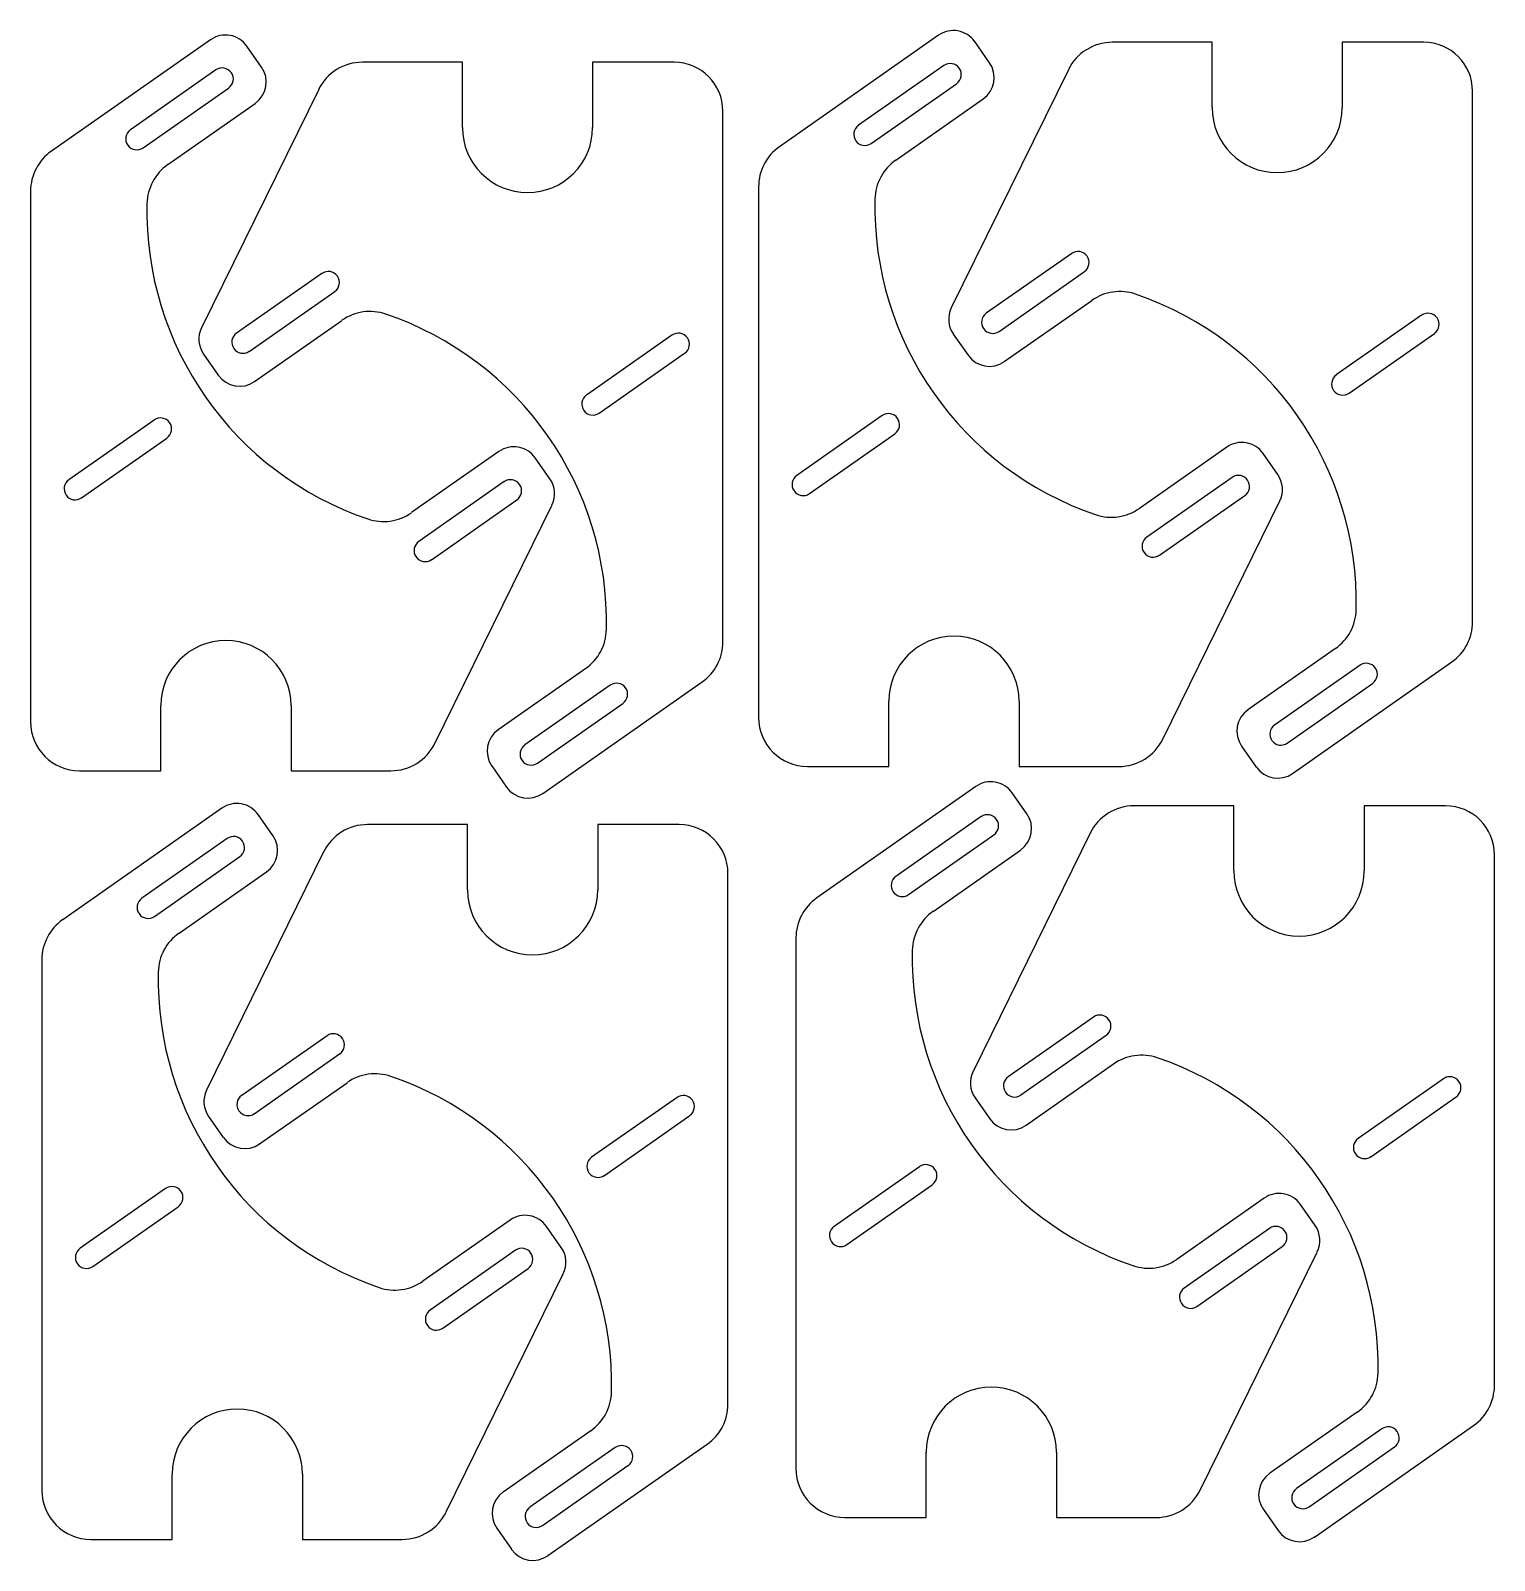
# Model space of a CAD drawing. Extents: x 0.5 to 11.7, y 2 to 13.7.
import ezdxf

# ---------------------------------------------------------------- set-up
doc = ezdxf.new("R2010")
doc.units = 0
doc.layers.get('0').update_dxf_attribs({"linetype": 'CONTINUOUS'})

msp = doc.modelspace()

# ---------------------------------------------------------------- linework, layer by layer
at = {"color": 7, "linetype": 'CONTINUOUS'}
for p, q in [((1.875, 13.67), (0.653, 12.815)), ((2.267, 13.46), (2.154, 13.621)), ((7.464, 13.704), (6.242, 12.848)), ((7.855, 13.493), (7.742, 13.655)), ((9.563, 13.65), (8.797, 13.65)), ((9.563, 13.15), (9.563, 13.65)), ((10.563, 13.65), (10.563, 13.15)), ((11.188, 13.65), (10.563, 13.65)), ((1.916, 13.438), (1.261, 12.979)), ((3.808, 13.497), (3.041, 13.497)), ((3.808, 12.997), (3.808, 13.497)), ((4.808, 13.497), (4.808, 12.997)), ((5.433, 13.497), (4.808, 13.497)), ((7.504, 13.472), (6.849, 13.013)), ((8.46, 13.44), (7.561, 11.612)), ((1.358, 12.84), (2.013, 13.299)), ((2.705, 13.287), (1.806, 11.459)), ((6.946, 12.873), (7.602, 13.332)), ((11.563, 9.201), (11.563, 13.275)), ((1.547, 12.711), (2.218, 13.181)), ((7.135, 12.745), (7.806, 13.215)), ((5.808, 9.048), (5.808, 13.122)), ((0.493, 12.507), (0.493, 8.434)), ((6.082, 12.541), (6.082, 8.467)), ((8.486, 12.029), (7.83, 11.57)), ((2.73, 11.876), (2.075, 11.417)), ((7.928, 11.431), (8.583, 11.89)), ((2.172, 11.278), (2.828, 11.737)), ((7.968, 11.199), (8.64, 11.669)), ((2.213, 11.046), (2.884, 11.516)), ((11.172, 11.555), (10.517, 11.097)), ((5.417, 11.402), (4.761, 10.943)), ((7.577, 11.409), (7.69, 11.248)), ((10.615, 10.957), (11.27, 11.416)), ((1.821, 11.256), (1.934, 11.095)), ((4.859, 10.804), (5.514, 11.263)), ((1.442, 10.751), (0.787, 10.292)), ((7.03, 10.785), (6.375, 10.326)), ((0.884, 10.153), (1.54, 10.612)), ((6.473, 10.187), (7.128, 10.646)), ((4.088, 10.51), (3.417, 10.04)), ((4.48, 10.299), (4.367, 10.461)), ((9.677, 10.543), (9.005, 10.073)), ((10.068, 10.333), (9.955, 10.494)), ((4.129, 10.278), (3.474, 9.819)), ((9.717, 10.311), (9.062, 9.852)), ((3.571, 9.679), (4.226, 10.138)), ((9.159, 9.713), (9.815, 10.172)), ((9.185, 8.302), (10.084, 10.13)), ((3.596, 8.268), (4.495, 10.096)), ((10.51, 8.997), (9.839, 8.527)), ((4.755, 8.844), (4.083, 8.374)), ((10.699, 8.869), (10.043, 8.41)), ((10.181, 8.038), (11.403, 8.894)), ((4.943, 8.716), (4.288, 8.257)), ((4.426, 7.885), (5.648, 8.741)), ((10.141, 8.271), (10.796, 8.729)), ((4.385, 8.117), (5.041, 8.576)), ((7.082, 8.092), (7.082, 8.592)), ((8.082, 8.592), (8.082, 8.092)), ((1.493, 8.059), (1.493, 8.559)), ((2.493, 8.559), (2.493, 8.059)), ((9.79, 8.249), (9.903, 8.087)), ((0.868, 8.059), (1.493, 8.059)), ((2.493, 8.059), (3.26, 8.059)), ((4.034, 8.096), (4.147, 7.934)), ((6.457, 8.092), (7.082, 8.092)), ((8.082, 8.092), (8.848, 8.092)), ((7.751, 7.939), (6.529, 7.083)), ((8.142, 7.729), (8.029, 7.89)), ((1.962, 7.772), (0.74, 6.916)), ((9.731, 7.79), (8.964, 7.79)), ((9.731, 7.29), (9.731, 7.79)), ((10.731, 7.79), (10.731, 7.29)), ((11.356, 7.79), (10.731, 7.79)), ((2.354, 7.561), (2.241, 7.723)), ((3.847, 7.646), (3.08, 7.646)), ((3.847, 7.146), (3.847, 7.646)), ((4.847, 7.646), (4.847, 7.146)), ((5.472, 7.646), (4.847, 7.646)), ((7.791, 7.707), (7.136, 7.248)), ((2.003, 7.539), (1.347, 7.081)), ((7.233, 7.109), (7.889, 7.568)), ((8.628, 7.58), (7.729, 5.752)), ((1.445, 6.941), (2.1, 7.4)), ((2.743, 7.437), (1.845, 5.608)), ((7.422, 6.98), (8.093, 7.45)), ((11.731, 3.341), (11.731, 7.415)), ((1.633, 6.813), (2.304, 7.283)), ((5.847, 3.197), (5.847, 7.271)), ((6.369, 6.776), (6.369, 2.703)), ((0.58, 6.609), (0.58, 2.535)), ((8.653, 6.169), (7.998, 5.71)), ((2.769, 6.025), (2.114, 5.566)), ((8.095, 5.571), (8.751, 6.03)), ((2.211, 5.427), (2.866, 5.886)), ((8.136, 5.339), (8.807, 5.809)), ((2.252, 5.195), (2.923, 5.665)), ((11.34, 5.695), (10.685, 5.236)), ((5.456, 5.552), (4.8, 5.093)), ((7.744, 5.549), (7.857, 5.388)), ((10.782, 5.097), (11.437, 5.556)), ((1.86, 5.405), (1.973, 5.244)), ((4.898, 4.953), (5.553, 5.412)), ((7.317, 5.02), (6.662, 4.561)), ((1.529, 4.853), (0.874, 4.394)), ((6.76, 4.422), (7.415, 4.881)), ((0.971, 4.255), (1.626, 4.713)), ((9.964, 4.779), (9.292, 4.309)), ((10.355, 4.568), (10.242, 4.729)), ((4.175, 4.611), (3.504, 4.141)), ((4.567, 4.401), (4.454, 4.562)), ((10.004, 4.546), (9.349, 4.088)), ((4.216, 4.379), (3.56, 3.92)), ((9.446, 3.948), (10.102, 4.407)), ((9.472, 2.537), (10.371, 4.365)), ((3.658, 3.781), (4.313, 4.24)), ((3.683, 2.37), (4.582, 4.198)), ((10.678, 3.137), (10.007, 2.667)), ((4.793, 2.993), (4.122, 2.523)), ((10.866, 3.008), (10.211, 2.55)), ((10.349, 2.178), (11.571, 3.034)), ((4.982, 2.865), (4.327, 2.406)), ((4.465, 2.035), (5.687, 2.89)), ((7.369, 2.328), (7.369, 2.828)), ((8.369, 2.828), (8.369, 2.328)), ((10.308, 2.41), (10.964, 2.869)), ((4.424, 2.267), (5.079, 2.726)), ((1.58, 2.16), (1.58, 2.66)), ((2.58, 2.66), (2.58, 2.16)), ((9.957, 2.388), (10.07, 2.227)), ((4.073, 2.245), (4.186, 2.084)), ((6.744, 2.328), (7.369, 2.328)), ((8.369, 2.328), (9.135, 2.328)), ((0.955, 2.16), (1.58, 2.16)), ((2.58, 2.16), (3.347, 2.16))]:
    msp.add_line(p, q, dxfattribs=at)
for centre, radius, start, end in [((7.578, 13.54), 0.2, 35, 125), ((1.99, 13.506), 0.2, 35, 125), ((8.797, 13.275), 0.375, 90, 153.8145), ((11.188, 13.275), 0.375, 0, 90), ((1.965, 13.368), 0.085, 305, 125), ((2.103, 13.345), 0.2, 305, 35), ((3.041, 13.122), 0.375, 90, 153.8145), ((5.433, 13.122), 0.375, 0, 90), ((7.553, 13.402), 0.085, 305, 125), ((7.691, 13.379), 0.2, 305, 35), ((10.063, 13.15), 0.5, 180, 0), ((1.309, 12.91), 0.085, 125, 305), ((4.308, 12.997), 0.5, 180, 0), ((6.898, 12.943), 0.085, 125, 305), ((0.868, 12.507), 0.375, 125, 180), ((6.457, 12.541), 0.375, 125, 180), ((1.762, 12.404), 0.375, 125, 178.7776), ((7.35, 12.438), 0.375, 125, 178.7776), ((3.886, 12.359), 2.5, 178.7776, 251.2224), ((9.474, 12.392), 2.5, 178.7776, 251.2224), ((8.534, 11.96), 0.085, 305, 125), ((2.779, 11.806), 0.085, 305, 125), ((8.855, 11.362), 0.375, 71.2224, 125), ((8.171, 9.35), 2.5, 358.7776, 71.2224), ((3.099, 11.209), 0.375, 71.2224, 125), ((2.415, 9.197), 2.5, 358.7776, 71.2224), ((7.741, 11.524), 0.2, 153.8145, 215), ((7.879, 11.501), 0.085, 125, 305), ((11.221, 11.486), 0.085, 305, 125), ((1.985, 11.371), 0.2, 153.8145, 215), ((2.123, 11.348), 0.085, 125, 305), ((5.466, 11.333), 0.085, 305, 125), ((7.854, 11.363), 0.2, 215, 305), ((2.098, 11.21), 0.2, 215, 305), ((10.566, 11.027), 0.085, 125, 305), ((4.81, 10.874), 0.085, 125, 305), ((1.491, 10.682), 0.085, 305, 125), ((7.079, 10.715), 0.085, 305, 125), ((9.791, 10.379), 0.2, 35, 125), ((4.203, 10.346), 0.2, 35, 125), ((9.904, 10.218), 0.2, 333.8145, 35), ((0.836, 10.223), 0.085, 125, 305), ((4.178, 10.208), 0.085, 305, 125), ((4.316, 10.185), 0.2, 333.8145, 35), ((6.424, 10.256), 0.085, 125, 305), ((9.766, 10.241), 0.085, 305, 125), ((3.202, 10.347), 0.375, 251.2224, 305), ((8.79, 10.38), 0.375, 251.2224, 305), ((3.522, 9.749), 0.085, 125, 305), ((9.111, 9.783), 0.085, 125, 305), ((10.295, 9.304), 0.375, 305, 358.7776), ((11.188, 9.201), 0.375, 305, 0), ((1.993, 8.559), 0.5, 0, 180), ((4.539, 9.151), 0.375, 305, 358.7776), ((5.433, 9.048), 0.375, 305, 0), ((7.582, 8.592), 0.5, 0, 180), ((10.747, 8.799), 0.085, 305, 125), ((4.992, 8.646), 0.085, 305, 125), ((6.457, 8.467), 0.375, 180, 270), ((9.954, 8.363), 0.2, 125, 215), ((0.868, 8.434), 0.375, 180, 270), ((4.198, 8.21), 0.2, 125, 215), ((10.092, 8.34), 0.085, 125, 305), ((3.26, 8.434), 0.375, 270, 333.8145), ((4.336, 8.187), 0.085, 125, 305), ((8.848, 8.467), 0.375, 270, 333.8145), ((10.067, 8.202), 0.2, 215, 305), ((4.311, 8.049), 0.2, 215, 305), ((7.865, 7.775), 0.2, 35, 125), ((2.077, 7.608), 0.2, 35, 125), ((8.964, 7.415), 0.375, 90, 153.8145), ((11.356, 7.415), 0.375, 0, 90), ((3.08, 7.271), 0.375, 90, 153.8145), ((5.472, 7.271), 0.375, 0, 90), ((7.84, 7.637), 0.085, 305, 125), ((7.978, 7.614), 0.2, 305, 35), ((2.051, 7.47), 0.085, 305, 125), ((2.19, 7.447), 0.2, 305, 35), ((10.231, 7.29), 0.5, 180, 0), ((7.185, 7.178), 0.085, 125, 305), ((1.396, 7.011), 0.085, 125, 305), ((4.347, 7.146), 0.5, 180, 0), ((6.744, 6.776), 0.375, 125, 180), ((7.637, 6.673), 0.375, 125, 178.7776), ((0.955, 6.609), 0.375, 125, 180), ((1.848, 6.506), 0.375, 125, 178.7776), ((9.761, 6.628), 2.5, 178.7776, 251.2224), ((3.973, 6.46), 2.5, 178.7776, 251.2224), ((8.702, 6.099), 0.085, 305, 125), ((2.818, 5.956), 0.085, 305, 125), ((9.022, 5.501), 0.375, 71.2224, 125), ((8.338, 3.489), 2.5, 358.7776, 71.2224), ((3.138, 5.358), 0.375, 71.2224, 125), ((2.454, 3.346), 2.5, 358.7776, 71.2224), ((7.908, 5.664), 0.2, 153.8145, 215), ((8.047, 5.64), 0.085, 125, 305), ((11.389, 5.626), 0.085, 305, 125), ((2.024, 5.52), 0.2, 153.8145, 215), ((2.162, 5.497), 0.085, 125, 305), ((5.504, 5.482), 0.085, 305, 125), ((8.021, 5.502), 0.2, 215, 305), ((2.137, 5.359), 0.2, 215, 305), ((10.733, 5.167), 0.085, 125, 305), ((4.849, 5.023), 0.085, 125, 305), ((7.366, 4.951), 0.085, 305, 125), ((1.578, 4.783), 0.085, 305, 125), ((10.078, 4.615), 0.2, 35, 125), ((4.29, 4.447), 0.2, 35, 125), ((6.711, 4.492), 0.085, 125, 305), ((10.053, 4.477), 0.085, 305, 125), ((10.191, 4.454), 0.2, 333.8145, 35), ((0.922, 4.324), 0.085, 125, 305), ((4.264, 4.309), 0.085, 305, 125), ((4.403, 4.286), 0.2, 333.8145, 35), ((9.077, 4.616), 0.375, 251.2224, 305), ((3.289, 4.448), 0.375, 251.2224, 305), ((9.398, 4.018), 0.085, 125, 305), ((3.609, 3.85), 0.085, 125, 305), ((10.463, 3.444), 0.375, 305, 358.7776), ((4.578, 3.301), 0.375, 305, 358.7776), ((7.869, 2.828), 0.5, 0, 180), ((11.356, 3.341), 0.375, 305, 0), ((5.472, 3.197), 0.375, 305, 0), ((2.08, 2.66), 0.5, 0, 180), ((10.915, 2.939), 0.085, 305, 125), ((5.031, 2.795), 0.085, 305, 125), ((6.744, 2.703), 0.375, 180, 270), ((10.121, 2.503), 0.2, 125, 215), ((0.955, 2.535), 0.375, 180, 270), ((4.237, 2.36), 0.2, 125, 215), ((9.135, 2.703), 0.375, 270, 333.8145), ((10.26, 2.48), 0.085, 125, 305), ((3.347, 2.535), 0.375, 270, 333.8145), ((4.375, 2.336), 0.085, 125, 305), ((10.234, 2.342), 0.2, 215, 305), ((4.35, 2.198), 0.2, 215, 305)]:
    msp.add_arc(centre, radius, start, end, dxfattribs=at)

doc.saveas('drawing.dxf')
